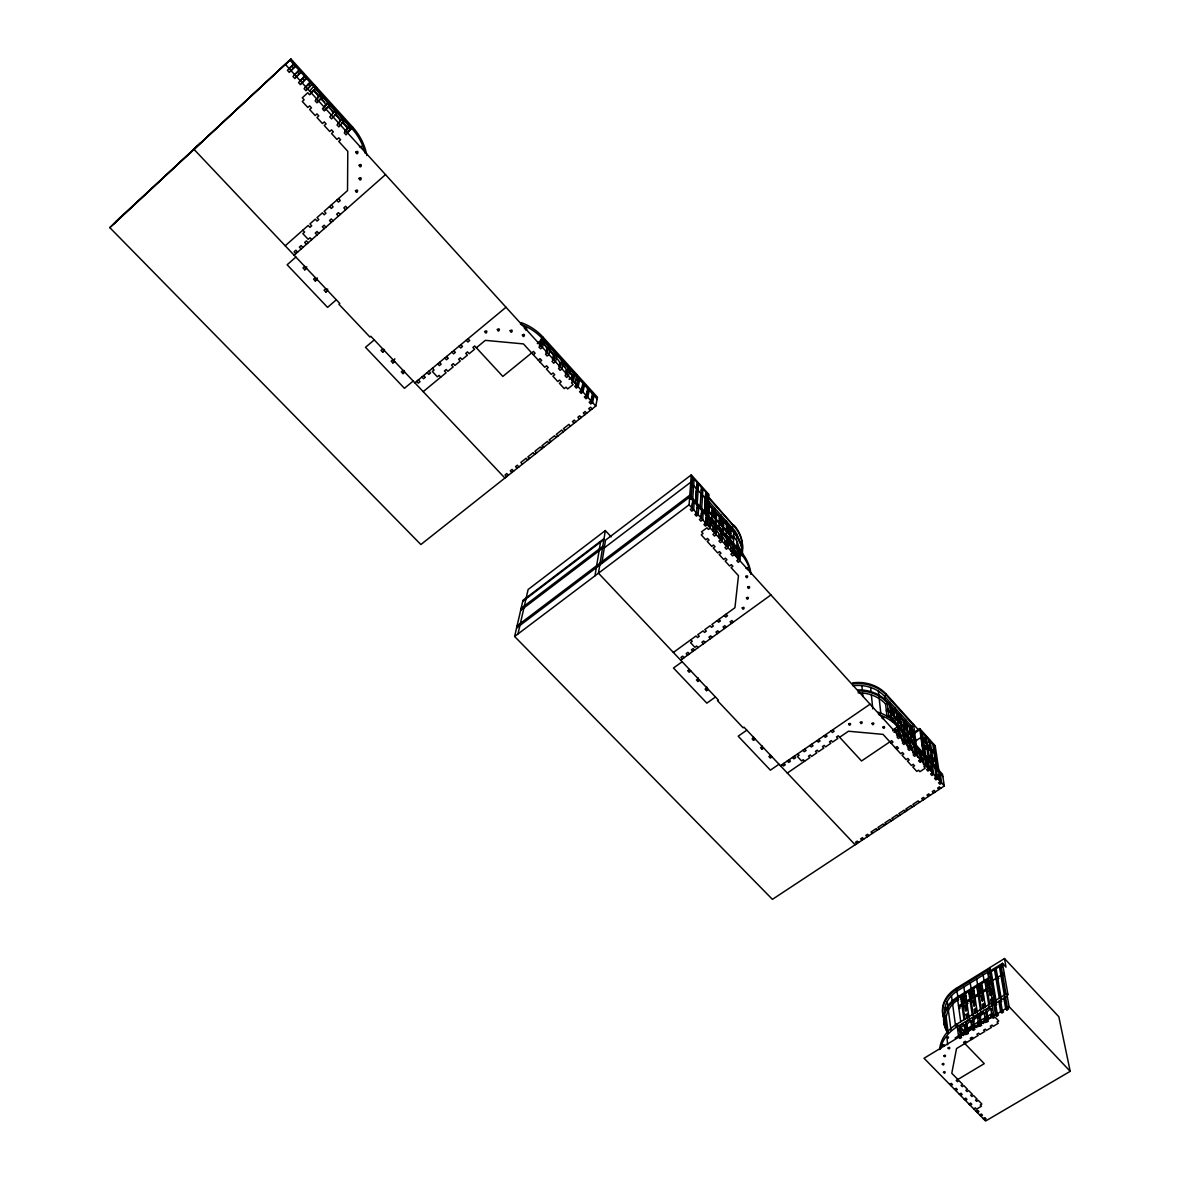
<?xml version="1.0" encoding="UTF-8"?>
<svg xmlns="http://www.w3.org/2000/svg" width="1180" height="1180" viewBox="0 0 1180 1180"><rect width="100%" height="100%" fill="white"/><g stroke="black" fill="none" stroke-linecap="round" stroke-linejoin="round"><path stroke-width="1.5" d="M755.274 739.123L753.533 740.317L753.548 737.072M517.061 625.902L689.813 495.158L740.288 550.913L740.096 560.972L738.297 562.3L736.807 560.677L738.621 559.35L738.739 553.287A3.481 0.974 53.6 0 0 736.571 549.349A3.481 0.974 53.6 0 0 734.329 548.405L732.839 546.783A3.496 0.974 53.6 0 0 730.671 542.844A3.496 0.974 53.6 0 0 728.414 541.885L726.924 540.248A3.496 0.988 53.5 0 0 724.756 536.31A3.496 0.988 53.5 0 0 722.485 535.337L720.995 533.699A3.496 0.988 53.4 0 0 718.827 529.761A3.496 0.988 53.4 0 0 716.525 528.773L715.036 527.135A3.51 0.988 53.3 0 0 712.868 523.197A3.51 0.988 53.3 0 0 710.567 522.194M740.008 552.211L739.727 548.435M947.629 1044.698L946.935 1037.043L948.558 1037.014L948.115 1038.253M736.822 548.523L736.999 541.266L732.942 535.189M737.043 538.876L737.146 534.599L734.933 530.852L707.041 499.494M736.88 557.639L736.954 554.615A3.481 0.974 53.6 0 0 735.612 551.724A3.481 0.974 53.6 0 0 733.208 549.393M733.459 544.467L733.798 531.782L707.174 502.297M708.738 497.178L733.945 526.103A37.79 34.146 3.1 0 1 741.542 555.677M734.329 548.405L734.167 554.438L732.367 555.78L730.877 554.143L732.677 552.8L732.839 546.783L731.054 548.11L730.966 551.119M730.553 541.266L730.7 536.266L728.96 537.564L725.7 533.98M730.73 535.307L730.907 529.569M732.131 530.233L732.22 527.386L733.945 526.103L707.484 496.765M729.299 533.714L729.476 527.976M727.854 532.121L728.031 526.383M728.414 541.885L728.222 547.889L726.408 549.231L724.918 547.594L726.733 546.251L726.924 540.248L725.139 541.591L725.022 544.585M726.202 536.457L726.379 531.472M726.408 530.513L726.526 521.088M722.485 535.337L722.249 541.31L720.449 542.653L718.945 541.015L720.759 539.673L720.995 533.699L719.195 535.042L719.077 538.021M723.281 533.803L723.488 528.271L721.732 529.584L718.473 525.985M723.517 527.327L723.724 521.619M722.072 525.72L722.293 520.026M720.641 518.979L720.818 514.76M720.626 524.112L720.847 518.433M718.974 527.135L719.136 523.463M719.166 522.519L719.417 516.84M716.525 528.773L716.26 534.717L714.461 536.059L712.956 534.422L714.77 533.065L715.036 527.135L713.251 528.478L713.104 531.442M715.98 525.749L716.231 520.262L714.475 521.575L711.201 517.946M716.275 519.303L716.525 513.639M708.28 689.4L706.554 690.639L706.731 686.967M714.888 512.607L715.095 508.418M714.815 517.696L715.08 512.046M713.369 516.088L713.635 510.439M710.758 518.286L710.257 528.109L708.457 529.451L706.953 527.799L701.525 531.841L703.029 533.493L701.23 534.85L705.743 539.791L707.543 538.449L709.047 540.101L707.233 541.443L711.732 546.37L713.531 545.027L715.036 546.679L713.222 548.007L717.706 552.933L719.505 551.591L720.995 553.228L719.195 554.571L723.665 559.468L725.464 558.14L726.954 559.763L725.154 561.09L729.594 565.972L731.408 564.659L732.883 566.282L731.084 567.61L738.474 575.707L734.933 607.73L711.879 624.471L713.34 626.049L711.584 627.332L710.109 625.754L704.829 629.589L706.289 631.167L704.534 632.436L703.074 630.872L697.793 634.693L699.268 636.271L697.513 637.539L696.038 635.976L673.367 652.437M711.584 520.896L711.865 515.424M711.909 514.48L712.189 508.846M708.752 526.442L709.269 516.648M707.587 516.191L708.782 494.332L691.274 474.906L605.517 540.16L601.874 562.978M708.649 517.651L708.944 512.209L707.189 513.521M708.988 511.265L709.357 502.046M705.537 524.569L705.891 518.286L707.676 516.943L707.248 524.79L705.448 526.133L703.929 524.481L705.743 523.124L706.186 515.291M706.097 514.539L707.277 493.638L705.522 494.966L704.519 512.282M699.607 680.226L697.882 681.465L698.088 677.822M704.608 512.902L705.817 492.031M701.112 518.035L701.392 513.344L703.192 511.987L702.734 519.805L700.92 521.162L699.401 519.495L701.215 518.138L701.702 510.335M701.628 509.613L702.911 488.8L701.156 490.113M700.065 507.371L701.451 487.178M696.48 514.613L697.188 505.365M697.144 504.671L698.531 483.933L696.775 485.26L695.61 502.444M695.654 503.019L697.07 482.31M692.055 508.064L692.395 503.403L694.194 502.046L693.648 509.79L691.834 511.161L690.315 509.495L692.129 508.123L692.69 500.394M692.66 499.715L694.135 479.065L692.395 480.393M691.008 499.273L692.675 477.443M604.042 538.596L522.961 600.34L514.627 636.492L772.413 899.352L944.295 785.969L689.091 504.775L691.274 474.906M944.59 1011.039C944.797 1002.587 950.416 995.197 957.423 990.905L989.622 971.052M611.166 536.826L605.325 530.572L598.466 573.185L718.355 700.05L717.484 700.669L743.12 727.78L743.99 727.175L855.131 844.792M594.986 575.825L600.517 542.107M524.392 328.748C525.085 325.842 528.611 329.81 525.543 330.017M366.862 155.509A55.357 50.283 44.1 0 0 352.54 126.953L290.973 59L109.799 227.622L420.876 544.541L595.782 406.082L597.508 397.276L543.11 337.244A51.065 47.318 22.8 0 0 520.941 322.538M592.419 393.796L590.988 400.802L589.174 402.247L590.767 404.002L592.596 402.572L594.012 395.536L592.198 396.967L591.136 402.247M587.655 388.545L586.18 395.521L584.365 396.967L585.973 398.737L587.788 397.291L589.248 390.285L587.448 391.731L586.342 396.981M581.534 391.701L582.684 386.465L584.484 385.034L582.979 391.981L581.165 393.442L579.557 391.672L581.371 390.226L582.891 383.279M578.097 377.998L576.548 384.901L574.719 386.362L576.341 388.132L578.156 386.671L579.705 379.753L577.89 381.199L576.725 386.391M574.925 383.131L576.887 374.532M517.99 633.955L525.985 598.865M526.206 597.862L528.124 589.499L605.325 530.572M539.422 345.342L540.366 342.008L542.181 340.533L543.818 342.333A3.702 1.077 51.2 0 1 546.591 343.778A3.702 1.077 51.2 0 1 548.685 347.717L550.308 349.501A3.688 1.062 51.3 0 1 553.081 350.932A3.688 1.062 51.3 0 1 555.175 354.87L556.798 356.655A3.688 1.062 51.4 0 1 559.541 358.056A3.688 1.062 51.4 0 1 561.65 361.995L563.258 363.779A3.673 1.062 51.5 0 1 565.987 365.166A3.673 1.062 51.5 0 1 568.082 369.104L569.689 370.874A3.673 1.062 51.6 0 1 572.403 372.246A3.673 1.062 51.6 0 1 574.513 376.184L573.318 381.361L571.504 382.807L573.111 384.592L567.669 388.943L566.046 387.173L564.232 388.633L559.394 383.308L561.208 381.848L559.586 380.078L557.771 381.538L552.904 376.199L554.718 374.739L553.096 372.954L551.281 374.414L546.399 369.06L548.213 367.6L546.576 365.815L544.762 367.275L523.448 343.911L485.334 340.356L476.351 347.776M571.902 381.081L572.698 377.63A3.673 1.062 51.6 0 0 571.504 374.812A3.673 1.062 51.6 0 0 568.804 372.202M569.689 370.874L568.465 376.022L566.651 377.482L565.028 375.697L566.857 374.237L568.082 369.104L566.282 370.55L565.441 373.986M542.564 445.996L541.885 448.754L540.278 447.028L534.968 451.247L536.561 452.958M563.258 363.779L561.99 368.883L560.161 370.343L558.538 368.558L560.367 367.098L561.65 361.995L559.836 363.455L558.981 366.862M556.798 356.655L555.485 361.729L553.656 363.189L552.034 361.405L553.848 359.93L555.175 354.87L553.376 356.331L552.476 359.708M550.308 349.501L548.951 354.546L547.137 356.021L545.499 354.221L547.314 352.731L548.685 347.717L546.886 349.192L545.957 352.54M543.818 342.333L542.402 347.333L540.587 348.808L538.95 347.009L540.764 345.519L543.11 337.244M542.004 343.808L542.476 342.156M540.838 340.371L541.31 338.719M359.472 146.895L361.346 146.291L361.582 148.311M403.088 370.387L401.333 371.848L403.014 373.632L404.283 370.8M392.955 359.679L391.2 361.154L392.896 362.939L394.858 358.735M382.777 348.911L381.022 350.401L382.718 352.186L384.06 349.428M348.572 131.128L350.696 129.446L348.911 127.47A4.012 1.151 48.8 0 0 346.92 123.561A4.012 1.151 48.8 0 0 343.513 121.525L341.699 123.163A4.012 1.151 48.7 0 1 345.091 125.198A4.012 1.151 48.7 0 1 347.082 129.107L345.062 130.611M745.863 568.2L747.619 567.727L747.412 569.527M325.842 288.731L324.087 290.251L325.842 292.094L327.716 288.997M315.326 277.61L313.57 279.144L315.326 281.002L317.258 277.934M304.75 266.429L302.995 267.963L304.764 269.837L306.741 266.813M881.844 718L883.555 717.573L883.304 719.225M316.137 99.636L318.172 97.247A4.071 1.165 48.4 0 0 316.196 93.353A4.071 1.165 48.4 0 0 312.7 91.229L310.738 92.837M352.54 126.953L346.079 134.874L344.265 132.883L348.911 127.47L347.082 129.107M345.209 131.629L348.026 127.853L343.115 122.454M337.981 123.679L341.713 119.534A4.027 1.151 48.7 0 0 339.722 115.64A4.027 1.151 48.7 0 0 336.3 113.575L334.501 111.584A4.042 1.151 48.6 0 0 332.509 107.69A4.042 1.151 48.6 0 0 329.072 105.595L327.258 103.604A4.056 1.151 48.5 0 0 325.267 99.71A4.056 1.151 48.5 0 0 321.801 97.601L319.987 95.595A4.071 1.151 48.4 0 0 318.01 91.686A4.071 1.151 48.4 0 0 314.514 89.562L312.7 91.229M325.267 109.681L329.072 105.595L324.279 110.905L322.45 108.899L327.258 103.604L323.453 107.675M317.966 101.657L321.801 97.601L316.963 102.852L315.134 100.846L319.987 95.595L318.172 97.247M958.514 1005.935L989.474 986.952L988.235 979.444L957.467 998.383L958.647 999.622C947.024 1005.862 943.204 1020.125 947.112 1032.22M310.65 93.589L313.718 90.049L318.615 95.447M316.55 87.232L309.617 94.784L307.774 92.763L302.301 97.778L304.13 99.799L302.316 101.465L307.818 107.513L309.647 105.846L311.476 107.852L309.647 109.519L315.149 115.537L316.963 113.885L318.792 115.891L316.978 117.543L322.45 123.546L324.264 121.894L326.093 123.885L324.264 125.537L329.721 131.511L331.536 129.874L333.35 131.865L331.536 133.502L336.964 139.461L338.793 137.824L340.592 139.8L338.763 141.438L347.79 151.32L347.525 190.6L324.175 211.279L325.96 213.197L324.175 214.775L322.391 212.857L317.036 217.592L318.821 219.51L317.036 221.088L315.267 219.17L309.927 223.89L311.712 225.808L309.942 227.371L308.157 225.469L285.221 245.779M309.603 91.081L314.736 85.226M306.977 89.562L311.889 84.37L305.945 90.727L304.101 88.707L310.06 82.364L305.133 87.541M301.446 83.485L304.602 80.004L302.773 77.983L304.588 76.317L298.555 82.615L300.399 84.65L306.417 78.323L303.82 80.52M300.664 80.299L302.773 77.983M295.915 77.393L300.915 72.275L294.853 78.544L292.994 76.508L299.086 70.254L297.272 71.921L299.101 73.942M294.071 75.358L296.209 73.072M290.369 71.287L295.413 66.198L289.292 72.422L287.433 70.372L293.569 64.163L288.51 69.251M109.799 227.622L290.973 59M190.585 152.692L196.957 146.232M200.423 143.016L194.081 149.432L339.796 303.481L338.911 304.233L369.945 337.038L370.83 336.285L504.893 478.033M113.177 224.495L120.286 217.371M115.522 221.899L289.897 60.106L351.625 128.192A55.475 50.386 44 0 1 365.225 153.356M311.004 92.542L313.718 90.049M345.298 130.302L348.026 127.853M347.097 132.278L351.625 128.192M294.115 255.19L385.506 174.611M295.9 257.063L287.138 264.777L327.568 307.361L336.315 299.794M304.764 269.837L306.52 268.303M315.326 281.002L317.081 279.468M325.842 292.094L327.598 290.575M537.298 343.601L540.366 342.008M374.252 339.899L365.505 347.304L404.43 388.309L413.162 381.051M382.718 352.186L384.474 350.711M392.896 362.939L394.651 361.478M403.014 373.632L404.77 372.172M414.844 382.822L505.999 307.257M423.192 391.657L446.084 372.762L444.418 370.992L446.188 369.532L447.854 371.302L453.164 366.921L451.498 365.136L453.268 363.661L454.934 365.446L460.274 361.05L458.607 359.251L460.392 357.791L462.059 359.576L467.413 355.165L465.746 353.366L467.531 351.891L469.198 353.69L474.567 349.251L472.9 347.451L474.685 345.976L502.827 376.42L533.493 351.448L535.13 353.248L533.316 354.723M538.139 342.569L542.653 338.896L597.169 399.032M538.227 360.121L540.042 358.646L541.679 360.431L539.865 361.906M569.055 379.163L573.097 375.919L569.483 371.921M574.513 376.184L572.698 377.63A3.629 0.782 -42.6 0 0 569.586 379.119M522.725 601.343L603.895 539.555M521.103 608.379L602.803 546.281M520.631 610.414L602.493 548.228M604.293 547.874L690.728 482.222L692.203 483.859M691.923 486.824L693.678 485.496L696.628 488.756M696.333 491.721L698.103 490.393L701.038 493.653M516.575 627.996L689.666 497.06L740.258 552.904A48.247 43.232 3.1 0 1 750.569 573.524M514.627 636.492L689.091 504.775M700.743 496.603L702.513 495.275L705.448 498.521M705.153 501.471L706.909 500.158L708.369 501.78M696.908 508.374L698.693 507.031L698.191 514.804L696.377 516.162L694.873 514.495L696.672 513.138M710.64 519.967L711.511 519.303L712.971 520.911M732.972 555.574L736.999 552.609L734.55 549.909M734.299 555.087A3.481 1.151 -42.3 0 1 736.954 554.615L738.739 553.287L740.214 554.91M680.683 660.195L770.923 594.941M682.158 661.744L673.485 668.013L706.835 703.147L715.478 697.011M689.445 669.458L687.719 670.712L689.164 672.246L690.905 671.007M698.162 678.692L696.436 679.931L697.882 681.465M706.85 687.866L705.109 689.105L706.554 690.639M746.807 730.169L738.178 736.202L770.392 770.157L779.007 764.242M753.858 737.633L752.132 738.827L753.533 740.317M762.28 746.542L760.554 747.737L761.956 749.212L763.681 748.017M770.673 755.407L768.947 756.601L770.334 758.076L772.059 756.882M780.408 765.717L870.058 704.18M887.036 716.717L885.605 703.988L887.331 702.808L914.721 733.149L919.884 729.668L935.342 746.822M787.326 773.033L809.849 757.634L808.477 756.159L810.217 754.964L811.589 756.439L816.826 752.855L815.454 751.38L817.194 750.185L818.581 751.66L823.817 748.076L822.445 746.586L824.201 745.391L825.572 746.881L830.838 743.282L829.466 741.792L831.221 740.583L832.593 742.073L837.874 738.474L836.502 736.969L838.257 735.774L861.533 760.982L891.638 740.642L892.995 742.132L891.21 743.326M839.644 737.264L848.464 731.231L883.053 734.373L900.679 753.725L902.464 752.516L903.806 754.005L902.036 755.2L906.063 759.625L907.848 758.445L909.19 759.92L907.42 761.1L911.447 765.525L913.217 764.33L914.559 765.805L912.789 767L916.801 771.396L918.571 770.216L919.913 771.69L925.253 768.136L923.911 766.661L925.695 765.466L924.722 758.504A3.333 0.87 55.8 0 0 922.48 754.581A3.333 0.87 55.8 0 0 920.725 754.109L919.397 752.634A3.333 0.885 55.7 0 0 917.17 748.71A3.333 0.885 55.7 0 0 915.4 748.223L914.058 746.748A3.333 0.885 55.7 0 0 911.83 742.825A3.333 0.885 55.7 0 0 910.046 742.323L908.703 740.834A3.348 0.885 55.6 0 0 906.476 736.91A3.348 0.885 55.6 0 0 904.677 736.394L903.334 734.919A3.348 0.885 55.5 0 0 901.107 730.981A3.348 0.885 55.5 0 0 899.293 730.464L897.951 728.975L896.181 730.169A3.333 1.46 -41.9 0 0 892.64 730.803M886.327 710.478L888.068 709.298L915.606 739.757M886.46 711.57L888.186 710.389L915.754 740.878L920.961 737.382L922.259 738.827M893.467 722.322L893.054 718.871L894.794 717.691L895.62 724.579M893.245 729.712L897.67 726.703L942.864 776.588M912.642 731.571L911.978 726.674L913.689 725.508L886.475 695.315A36.373 31.314 -4.1 0 0 852.624 683.928M904.16 733.621L905.031 733.046L903.718 731.6M902.198 741.261L901.564 736.114L903.334 734.919L904.19 741.778L902.405 742.987L903.762 744.477L905.547 743.267L904.677 736.394M939.162 772.236L935.165 745.716L919.721 728.576L914.574 732.043L887.198 701.731A36.58 31.432 -4 0 0 857.963 689.902M895.281 747.781L897.065 746.586L898.408 748.076L896.638 749.271M907.582 747.206L906.933 742.028L908.703 740.834L909.588 747.737L907.804 748.931L909.161 750.406L910.945 749.212L910.046 742.323M920.739 733.695L922.465 732.529L926.035 757.722M912.966 753.12L912.288 747.943L914.058 746.748L914.972 753.666L913.187 754.861L914.544 756.336L916.314 755.141L915.4 748.223M921.831 741.424L923.557 740.258L926.153 743.149M928.483 742.279L930.194 741.114L933.66 764.684M918.099 757.294L917.627 753.828L919.397 752.634L920.341 759.581L918.556 760.761L919.899 762.236L921.683 761.056L920.725 754.109M920.754 759.33A3.304 1.519 -41.8 0 1 922.952 759.699L924.722 758.504M926.61 761.779L928.365 760.598L929.692 769.876L927.923 771.071L926.58 769.596L928.365 768.416L927.052 759.138M938.469 774.862L940.239 773.697L941.655 783.048L939.87 784.228L938.557 782.768L940.327 781.602L938.926 772.236M944.811 1019.918A33.645 26.506 -5 0 1 956.08 988.442L1004.49 958.544L1058.829 1016.747L1070.201 1071.322L985.625 1121L924.029 1058.268L1009.077 1006.629L1006.806 993.604L956.906 1024.063A42.76 33.276 -4.8 0 0 939.663 1049.477M990.064 968.795L956.242 989.666A33.674 26.521 -5 0 0 943.631 1017.912M1004.49 958.544L1006.009 967.143L1002.469 963.352L987.749 972.423L992.941 1004.092L991.731 1002.808M987.955 973.662L1002.69 964.591M1005.227 994.622L1000.581 967.865L1002.233 966.863L1001.038 965.594L1006.009 994.121M947.82 1031.792A33.851 26.609 -5 0 1 957.29 997.13L989.755 977.158M961.051 998.914L965.889 995.935M969.134 993.944L974.002 990.949M977.246 988.958L982.129 985.949M985.389 983.943L988.648 981.937M992.675 980.388L995.964 978.367L997.159 979.621M1004.21 973.294L1002.558 974.311L1003.752 975.58M961.405 1001.422L966.258 998.442M969.503 996.451L974.385 993.457M977.63 991.466L982.527 988.457M985.787 986.451L990.698 983.442M990.079 987.955L958.691 1007.204L959.886 1008.458L959.709 1007.189M964.96 1019.225L963.131 1006.466L967.998 1003.487L966.818 1002.233L969.208 1018.62M973.426 1016.054L971.258 1001.481L974.931 999.239M981.391 1009.21L979.415 996.495L983.088 994.238M989.637 1004.165L987.586 991.48L991.274 989.224M966.567 1005.744L967.113 1009.564L965.491 1010.552L964.945 1006.746L967.158 1006.363L965.535 1007.366L966.096 1011.186M973.072 1001.761L975.3 1001.378L973.677 1002.381L974.252 1006.186L973.072 1001.761L973.677 1002.381M981.244 996.746L983.471 996.377L981.834 997.38L982.438 1001.186L981.244 996.746L981.834 997.38M991.067 990.728L991.702 994.519L990.05 995.537L989.43 991.731L991.672 991.362L990.02 992.365L990.433 994.902M973.648 1005.567L975.285 1004.563L974.71 1000.758M981.834 1000.552L983.471 999.548L982.881 995.743M966.037 1014.402L968.279 1014.018L966.641 1015.021L967.202 1018.886L966.037 1014.402L966.641 1015.021M974.798 1013.251L974.223 1009.402L975.86 1008.399L976.465 1009.018L974.827 1010.021L975.211 1012.602M983.043 1008.221L982.438 1004.387L984.076 1003.384L984.681 1004.003L983.029 1005.006L983.633 1008.856M991.893 1003.826L990.669 999.357L992.321 998.339L992.926 998.973L991.274 999.976L993.855 1015.877M1007.248 996.2L957.26 1026.674A42.834 33.32 -4.8 0 0 940.371 1049.212M974.533 1018.148L982.335 1013.399M995.035 1005.655L996.702 1004.637L995.492 1003.354L997.233 1013.827L998.457 1015.11L996.761 1016.128L995.537 1014.844L993.826 1004.387L995.035 1005.655L996.761 1016.128M958.838 1030.553L957.614 1029.299L959.266 1028.282A3.068 1.726 -44.6 0 1 961.479 1024.801A3.068 1.726 -44.6 0 1 964.237 1025.258L965.889 1024.255A3.068 1.74 -44.5 0 1 968.102 1020.774A3.068 1.74 -44.5 0 1 970.875 1021.216L972.099 1022.485M974.695 1027.795L973.751 1021.482L972.541 1020.213L973.707 1028.105L974.931 1029.388L973.264 1030.391L972.04 1029.122L970.875 1021.216L972.541 1020.213A3.083 1.74 -44.3 0 1 974.739 1016.732A3.083 1.74 -44.3 0 1 977.527 1017.16L979.194 1016.157A3.083 1.74 -44.1 0 1 981.391 1012.661A3.083 1.74 -44.1 0 1 984.209 1013.104L985.875 1012.086A3.083 1.755 -44 0 1 988.073 1008.605A3.083 1.755 -44 0 1 990.89 1009.018L992.115 1010.301M992.203 1013.428L963.765 1030.715L965.358 1034.594M955.107 1037.972L963.337 1032.972M959.93 1030.052A3.157 0.974 58.5 0 1 962.482 1034.344L964.134 1033.341A3.068 1.74 -44.7 0 1 965.712 1030.317M974.238 1025.346A3.068 1.74 -44.5 0 1 975.742 1026.29L977.409 1025.287A3.068 1.74 -44.3 0 1 978.958 1022.264M980.256 1021.482A3.068 1.74 -44.3 0 1 982.394 1022.249L984.061 1021.231A3.083 1.755 -44.2 0 1 985.61 1018.222M971.612 1021.703A3.068 1.74 -44.5 0 0 968.677 1022.5A3.068 1.74 -44.5 0 0 967.113 1025.523L968.249 1033.429L966.582 1034.447L965.358 1033.179L964.237 1025.258M1006.909 1009.977L1005.095 999.534L1003.885 998.25L1005.685 1008.694L1006.909 1009.977L1008.605 1008.944L1007.381 1007.661L1005.567 997.218M949.664 1084.376L951.301 1083.388L952.511 1084.627L950.874 1085.6M954.502 1089.302L956.139 1088.314L957.334 1089.553L955.697 1090.527M959.325 1094.214L960.963 1093.24L962.157 1094.465L960.52 1095.438M964.134 1099.111L965.771 1098.138L966.966 1099.362L965.329 1100.335M968.928 1103.993L970.565 1103.035L971.76 1104.259L970.137 1105.217M973.721 1108.876L975.359 1107.902L976.538 1109.126L981.45 1106.221L980.256 1105.011L981.893 1104.038L978.309 1100.38L976.671 1101.338L975.477 1100.129L977.114 1099.155L973.515 1095.483L971.878 1096.456L970.683 1095.217L972.32 1094.244L968.706 1090.571L967.069 1091.544L965.874 1090.305L967.512 1089.332L963.898 1085.644L962.246 1086.618L961.051 1085.379L962.688 1084.405L959.06 1080.703L957.423 1081.677L956.213 1080.452L984.253 1063.652L963.603 1042.279L965.255 1041.276L966.479 1042.545M976.111 1111.309L977.733 1110.336L978.928 1111.56L977.306 1112.519M979.68 1114.953L981.317 1113.979L982.498 1115.203L980.875 1116.162M983.25 1118.581L984.887 1117.622L986.067 1118.832L984.444 1119.791M943.617 1046.07C946.699 1044.285 940.342 1044.33 943.351 1046.085M852.919 685.787C864.409 684.223 876.814 687.822 884.764 696.495L911.978 726.674M858.067 692.852C868.244 692.66 878.658 696.407 885.605 703.988M957.85 1079.464L951.788 1073.269L956.523 1048.563L978.146 1035.48L976.922 1034.211L978.604 1033.193L979.813 1034.477L984.843 1031.438L983.619 1030.155L985.285 1029.137L986.51 1030.42L991.539 1027.367L990.33 1026.099L992.011 1025.081L993.221 1026.349L998.265 1023.296L997.056 1022.028L998.737 1020.995L995.079 1017.16L993.398 1018.178L992.173 1016.894L990.89 1009.018M958.116 1025.317L956.906 1024.063L958.706 1037.22L959.93 1038.488L961.582 1037.486L960.358 1036.217L959.266 1028.282L960.49 1029.55A3.157 0.974 58.5 0 1 962.039 1029.476A3.157 0.974 58.5 0 1 964.134 1033.341M971.479 1039.521L970.255 1038.253L971.922 1037.25L973.146 1038.518M962.482 1034.344L963.706 1035.598M967.113 1025.523L965.889 1024.255L967.025 1032.161L968.249 1033.429M968.721 1027.692L969.945 1028.96M964.989 1031.969L960.122 1026.925L961.375 1035.892M963.131 1006.466L961.936 1005.213L964.016 1019.8M977.409 1025.287L978.618 1026.556M975.742 1026.29L976.952 1027.559M981.391 1023.738L980.418 1017.426L979.194 1016.157L980.403 1024.034L981.627 1025.317L979.946 1026.335L978.736 1025.051L977.527 1017.16L978.751 1018.443A3.068 1.74 -44.3 0 0 978.264 1017.662M984.061 1021.231L985.271 1022.514A3.068 1.755 -44.2 0 1 985.787 1020.671M982.394 1022.249L983.604 1023.517A3.068 1.755 -44.3 0 0 981.465 1022.75M988.088 1019.668L987.1 1013.355L985.875 1012.086L987.129 1019.963L988.338 1021.246L986.657 1022.264L985.448 1020.98L984.209 1013.104M971.258 1001.481L970.063 1000.242L972.231 1014.785M979.415 996.495L978.22 995.242L980.742 1011.585M1009.077 1006.629L1070.201 1071.322M295.87 253.641L294.1 251.768L295.856 250.219L297.626 252.092M416.599 381.376L418.266 383.146L420.021 381.686L418.34 379.916M506.648 476.646L505.04 474.95L506.795 473.564L508.388 475.26M1001.746 1001.569L1000.522 1000.301L1002.307 1010.744L1003.516 1012.027L1001.835 1013.06L1000.611 1011.776L998.855 1001.319L1000.065 1002.602L1001.54 1011.319M987.586 991.48L986.392 990.227L989.017 1006.525M1006.806 993.604L1008.015 994.902L1002.469 963.352M687.645 655.166L686.185 653.617L687.925 652.348L689.385 653.912M787.311 760.967L788.697 762.442L790.438 761.248L789.051 759.773M862.005 840.249L860.677 838.847L862.403 837.697L863.731 839.113M302.906 247.446L301.136 245.558L299.366 247.107L301.151 248.995M423.62 375.55L425.287 377.32L423.531 378.78L421.865 377.01M513.639 471.1L512.046 469.404L510.291 470.791L511.899 472.487M992.218 982.66L991.023 981.391L989.386 982.409L990.581 983.663M684.164 657.688L682.704 656.139L680.963 657.393L682.424 658.942M783.859 763.342L785.246 764.817L783.52 765.997L782.134 764.522M858.568 842.52L857.226 841.119L855.515 842.24L856.842 843.656M302.832 230.174L304.617 232.077L302.847 233.64L308.187 239.319L309.957 237.77L311.741 239.658M432.426 368.249L434.093 370.033L432.337 371.494L437.338 376.818L439.108 375.373L440.774 377.143M522.43 464.153L520.837 462.442L526.118 458.253L527.726 459.964M1002.1 976.583L1000.906 975.314L997.616 977.35L998.796 978.618M694.622 650.121L693.162 648.572L691.406 649.826L692.867 651.389M794.243 756.203L795.63 757.678L793.904 758.873L792.517 757.398M868.908 835.706L867.565 834.29L865.84 835.425L867.182 836.841M308.201 242.77L306.431 240.882L304.661 242.446L306.431 244.334M428.9 371.169L430.567 372.954L428.812 374.414L427.13 372.629M518.92 466.926L517.312 465.23L515.557 466.616L517.15 468.327M703.369 643.793L701.908 642.23L703.663 640.961L705.124 642.525M802.946 750.244L804.332 751.719L806.073 750.524L804.686 749.049M877.551 829.997L876.224 828.581L871.032 832.003L872.359 833.419M318.821 233.404L317.051 231.501L315.281 233.08L317.051 234.968M439.491 362.378L441.173 364.178L439.402 365.638L437.721 363.853M529.481 458.563L527.888 456.852L533.183 452.648L534.791 454.359M1000.581 967.865L999.401 966.612L1004.652 996.938M690.787 639.781L692.262 641.345L690.507 642.613L694.902 647.304L696.657 646.035L698.118 647.599M797.724 753.828L799.111 755.303L797.37 756.498L801.515 760.908L803.256 759.728L804.642 761.203M710.389 638.719L708.929 637.156L710.685 635.873L712.145 637.451M809.923 745.45L811.309 746.94L813.05 745.731L811.663 744.255M884.499 825.425L883.171 823.994L877.95 827.431L879.292 828.862M325.931 227.135L324.161 225.232L322.376 226.796L324.161 228.699M446.586 356.507L448.267 358.292L446.483 359.767L444.816 357.968M719.195 632.347L717.735 630.769L715.965 632.052L717.425 633.63M818.669 739.447L820.056 740.937L818.301 742.132L816.914 740.642M893.201 819.672L891.874 818.242L897.11 814.79L898.437 816.221M891.461 820.823L890.133 819.392L884.897 822.844L886.239 824.274M333.07 220.852L331.3 218.934L329.515 220.513L331.285 222.415M453.71 350.593L455.377 352.392L453.607 353.867L451.925 352.082M543.655 447.338L542.062 445.627L547.402 441.394L548.995 443.12M718.945 619.338L720.42 620.916L718.65 622.199L717.175 620.621M726.261 627.229L724.8 625.666L723.03 626.934L724.49 628.512M825.69 734.624L827.077 736.114L825.322 737.323L823.935 735.833M900.178 815.07L898.85 813.64L904.116 810.173L905.444 811.604M331.329 204.936L333.114 206.854L331.329 208.447L329.545 206.53M340.224 214.539L338.454 212.621L336.654 214.2L338.439 216.117M460.849 344.678L462.516 346.478L460.731 347.967L459.064 346.168M550.78 441.704L549.172 439.978L554.526 435.745L556.134 437.47M726.039 614.19L727.5 615.783L725.73 617.066L724.269 615.473M733.355 622.111L731.895 620.533L730.11 621.816L731.571 623.394M832.741 729.786L834.127 731.29L832.357 732.5L830.986 730.995M907.184 810.454L905.871 809.008L911.137 805.527L912.465 806.973M338.513 198.579L340.297 200.512L338.498 202.09L336.713 200.172M347.407 208.196L345.637 206.279L343.837 207.872L345.607 209.789M468.018 338.749L469.684 340.548L467.885 342.038L466.218 340.224M557.919 436.054L556.326 434.329L561.695 430.066L563.288 431.806M914.22 805.807L912.892 804.377L918.173 800.881L919.5 802.326M565.087 430.39L563.48 428.65L568.878 424.387L570.471 426.113M575.87 421.85L574.276 420.095L572.477 421.525L574.07 423.266M930.091 795.335L928.778 793.889L927.008 795.055L928.321 796.5M581.283 417.558L579.69 415.817L577.875 417.248L579.483 418.989M924.796 798.845L923.468 797.385L921.698 798.55L923.025 799.996M590.339 410.389L588.746 408.649L590.561 407.203L592.154 408.959M935.415 791.839L934.088 790.379L932.318 791.544L933.646 793.004M586.711 413.266L585.118 411.51L583.303 412.956L584.897 414.696M291.755 65.844L293.599 67.88M308.245 84.031L310.075 86.037M321.063 98.161L324.751 102.203M328.423 106.259L333.32 111.658M336.993 115.699L340.666 119.755M543.685 343.498L547.343 347.525M550.16 350.637L553.789 354.634M563.45 365.269L565.854 367.939M576.297 379.444L577.89 381.199M285.545 64.59L595.782 406.082M940.74 788.314L939.413 786.868L937.643 788.034L938.97 789.494M708.944 512.209L733.591 539.452M890.089 715.596L893.054 718.871M897.67 723.96L899.647 726.143L901.373 724.963L902.021 730.154M903.246 730.125L906.196 733.385L907.922 732.22L908.6 737.426M910.768 738.429L912.73 740.598L914.456 739.432L915.385 746.409M878.259 712.219A46.285 39.486 -3.8 0 1 897.405 724.461L942.51 774.272L944.295 785.969M718.782 527.342L720.243 528.935M726.039 535.337L727.485 536.944M890.546 717.057L891.874 718.517M897.139 724.328L898.467 725.788M910.267 738.827L911.565 740.273M710.095 522.932L713.767 526.973M728.429 543.169L730.877 545.853M906.152 739.211L908.512 741.807M915.562 749.595L919.102 753.489M736.954 554.615L738.415 556.237M897.523 731.659L896.181 730.169L896.785 735.302M930.047 747.456L927.451 744.58L925.725 745.745L926.226 749.241M933.926 751.763L931.345 748.887L929.604 750.052L929.162 746.94M935.224 753.194L936.507 754.625M707.749 505.896L709.195 507.503M712.101 510.719L716.437 515.527M719.328 518.728L723.665 523.507M726.541 526.693L730.848 531.472M890.207 707.882L894.145 712.233M896.771 715.139L900.694 719.49M903.305 722.381L907.213 726.703M909.824 729.594L913.718 733.901M707.646 507.769L709.092 509.377M711.997 512.592L716.349 517.415M719.254 520.616L723.591 525.41M726.467 528.611L730.789 533.389M890.458 710.05L894.396 714.416M897.036 717.322L900.96 721.673M903.585 724.564L907.494 728.901M910.105 731.792L914.013 736.114M733.621 538.493L707.543 509.642L707.852 504.022L733.768 532.74A38.055 34.323 3.1 0 1 742.412 553.553M691.215 475.805L708.723 495.261M852.535 682.881A36.344 31.3 -4.1 0 1 886.357 694.253L918.158 729.55M737.146 534.599L739.845 542.682M736.999 541.266L739.713 549.393M945.932 1023.09L946.67 1026.29M996.127 968.633L1001.304 998.988M1000.522 999.475L995.669 970.904L994.489 969.636L999.313 998.206M991.215 971.656L996.274 1002.041M989.873 967.571L990.566 971.76M995.212 1000.729L990.772 973.928L989.577 972.659L994.607 1003.074M992.321 998.339L992.955 1002.174M986.613 980.447L987.837 987.955M984.99 981.45L986.2 988.958M983.147 975.049L984.105 980.978M981.731 983.456L982.925 990.964M983.117 992.233L985.418 1006.732M984.076 1003.384L984.681 1007.219M980.108 984.459L981.288 991.967M978.486 985.448L979.651 992.97M976.701 979.031L977.615 984.976M976.863 986.451L978.028 993.973M973.618 988.442L974.769 995.979M974.96 997.233L977.438 1013.591M975.86 1008.399L976.45 1012.248M971.996 989.445L973.131 996.967M970.255 982.999L971.155 988.958M934.059 745.406L937.864 770.791M938.705 776.425L939.177 779.552M970.373 990.448L971.509 997.97M932.775 743.975L936.551 769.345M936.286 769.331L937.672 778.667L935.902 779.847L934.575 778.387L936.345 777.207L934.973 767.885M932.805 749.669L933.262 752.781M934.014 757.87L934.531 761.395M935.062 764.906L935.578 768.431M968.765 991.436L969.871 998.973M972.556 1025.656L973.028 1028.812M935.209 775.186L935.666 778.298M928.911 739.698L932.362 763.239M965.535 993.427L966.627 1000.965M930.371 755.318L930.887 758.829M963.839 986.952L964.709 992.926M967.674 1013.399L968.234 1017.263M931.02 763.519L932.362 772.812L930.577 774.006L931.92 775.467L933.69 774.287L932.333 764.965L930.563 766.144L931.02 769.257M963.913 994.415L965.004 1001.967M929.988 762.088L926.344 736.836L924.619 737.987L925.061 741.084M925.046 735.406L928.66 760.628M962.305 995.404L963.382 1002.956M965.461 1026.526L965.904 1029.697M960.682 996.407L961.759 1003.959M926.816 763.327L927.259 766.425M925.4 755.377L927.038 766.941M921.167 731.099L924.707 756.262M958.47 998.369L956.08 988.442M920.961 735.243L921.61 739.875M922.067 743.179L922.554 746.675M923.291 751.911L923.778 755.407M919.721 728.576L923.144 753.061M957.29 997.13L960.741 1021.792M922.627 757.383L923.675 764.92M951.463 995.654L952.467 1003.133M952.644 1004.401L955.594 1026.128M913.541 724.432L916.698 747.855M913.423 731.703L914.308 738.326M912.125 730.273L913.01 736.88M910.694 725.243L911.344 730.14M947.201 1001.422L950.992 1030.125M910.827 728.842L911.698 735.435M909.529 727.396L910.4 734.004M910.547 735.111L911.226 740.332M944.929 1007.779L945.519 1012.278M945.903 1015.287L948.189 1032.928M906.933 724.52L907.789 731.113M905.547 719.52L906.166 724.402M905.635 723.089L906.476 729.668M904.337 721.644L905.163 728.207M903.025 720.198L903.851 726.762M903.998 727.868L904.868 734.801M900.37 713.797L900.974 718.65M900.429 717.307L901.24 723.871M899.116 715.862L899.927 722.411M897.803 714.416L898.614 720.965M899.293 730.464L900.134 737.308L898.349 738.518L896.992 737.013L898.777 735.804L897.405 724.461M896.505 712.971L897.302 719.505M897.434 720.611L898.054 725.774M895.178 708.044L895.768 712.882M893.88 710.065L894.661 716.599M892.582 708.62L893.349 715.139M891.269 707.174L892.021 713.679M889.986 702.277L890.546 707.1M889.956 705.714L890.708 712.219M890.841 713.31L891.638 720.183M886.357 694.253L884.764 696.495L885.118 699.696M887.198 701.731L888.968 717.248M878.407 691.126L878.923 695.92M879.1 697.513L880.723 712.661M870.619 687.394L871.091 692.188M871.371 694.843L872.772 708.87M861.916 685.58L862.359 690.359M862.61 693.014L862.934 696.51M761.941 745.952L761.956 749.212M733.798 531.782A38.011 34.294 3.1 0 1 742.382 555.574M733.96 525.174A37.745 34.117 3.1 0 1 741.556 554.718M740.288 550.913A48.144 43.159 3.1 0 1 750.981 574.306M709.947 523.507A3.51 0.988 53.3 0 1 713.251 528.478M715.434 529.791A3.496 0.988 53.4 0 1 717.883 532.15A3.496 0.988 53.4 0 1 719.195 535.042M721.378 536.34A3.496 0.988 53.5 0 1 723.812 538.7A3.496 0.988 53.5 0 1 725.139 541.591M727.293 542.874A3.496 0.988 53.6 0 1 729.727 545.219A3.496 0.988 53.6 0 1 731.054 548.11M736.453 556.237A3.481 1.151 -42.3 0 1 738.075 555.75M947.983 1033.061A33.881 26.624 -5 0 1 957.467 998.383M960.49 1029.55A3.068 1.726 -44.7 0 1 961.759 1026.807A3.068 1.726 -44.7 0 1 964.532 1025.582M965.373 1034.034A3.068 1.74 -44.7 0 1 965.889 1032.765M966.922 1031.571A3.068 1.74 -44.7 0 1 969.385 1030.627M966.995 1029.535A3.068 1.74 -44.7 0 1 969.105 1030.317L970.757 1029.314A3.068 1.74 -44.5 0 1 972.954 1025.833M973.751 1021.482A3.068 1.74 -44.3 0 1 975.019 1018.724A3.068 1.74 -44.3 0 1 977.807 1017.499M980.418 1017.426A3.083 1.74 -44.1 0 1 981.981 1014.402A3.083 1.74 -44.1 0 1 984.931 1013.605M987.1 1013.355A3.083 1.755 -44 0 1 988.958 1010.095A3.083 1.755 -44 0 1 991.938 1009.844M972.173 1029.388A3.068 1.74 -44.5 0 1 972.969 1028.119M974.179 1027.102A3.068 1.74 -44.5 0 1 976.48 1026.777M986.908 1017.426A3.083 1.755 -44.2 0 1 989.061 1018.192L990.728 1017.19A3.083 1.755 -44 0 1 992.292 1014.166M991.952 1017.898A3.083 1.755 -44 0 1 992.926 1015.995M978.618 1025.981A3.068 1.755 -44.3 0 1 978.795 1025.361M986.834 1019.49A3.068 1.755 -44.2 0 1 989.327 1018.532M898.349 731.305A3.348 0.885 55.6 0 1 901.564 736.114M878.495 714.446A46.374 39.53 -3.8 0 1 897.67 726.703M904.706 738.105A3.348 0.885 55.6 0 1 906.933 742.028M909.087 743.135A3.333 0.885 55.7 0 1 912.288 747.943M914.884 749.389A3.333 0.885 55.7 0 1 917.627 753.828M919.751 754.905A3.333 0.885 55.8 0 1 922.952 759.699M858.067 690.979A36.61 31.462 -4 0 1 887.331 702.808M893.983 732.279A3.333 1.475 -41.9 0 1 897.375 731.275M920.71 761.72A3.304 1.519 -41.8 0 1 923.335 760.451M555.928 358.012A3.688 1.062 51.4 0 1 558.642 360.638A3.688 1.062 51.4 0 1 559.836 363.455M549.452 350.873A3.688 1.077 51.3 0 1 552.181 353.513A3.688 1.077 51.3 0 1 553.376 356.331M562.388 365.107A3.673 1.062 51.5 0 1 565.073 367.732A3.673 1.062 51.5 0 1 566.282 370.55M571.902 380.27A3.629 0.782 -42.6 0 1 572.595 379.753M520.424 324.161A51.168 47.407 22.8 0 1 542.653 338.896M327.244 107.247A4.042 1.151 48.6 0 1 330.695 109.327A4.042 1.151 48.6 0 1 332.686 113.236L334.501 111.584L329.751 116.923L331.565 118.929L336.3 113.575L334.486 115.227A4.027 1.151 48.7 0 1 337.908 117.277A4.027 1.151 48.7 0 1 339.899 121.186M319.987 99.253A4.056 1.151 48.5 0 1 323.453 101.362A4.056 1.151 48.5 0 1 325.444 105.256M542.181 343.587A3.702 1.077 51.2 0 1 545.101 345.622A3.702 1.077 51.2 0 1 546.886 349.192M882.743 727.308C884.72 730.803 885.62 724.225 882.743 727.308M942.26 1064.109C944.044 1067.059 944.9 1061.543 942.26 1064.109M943.484 1072.325C945.269 1075.245 946.124 1069.773 943.484 1072.325M943.823 1055.82C945.608 1058.77 946.463 1053.238 943.823 1055.82M948.086 1048.017C949.871 1050.982 950.741 1045.421 948.086 1048.017M355.844 152.072C357.289 157.088 359.753 149.005 355.844 152.072M355.505 190.703C356.95 195.644 359.384 187.694 355.505 190.703M359.177 165.2C360.623 170.2 363.086 162.162 359.177 165.2M359.059 178.387C360.49 183.343 362.953 175.363 359.059 178.387M484.818 331.506C486.116 336.138 488.623 328.66 484.818 331.506M497.341 329.486C498.624 334.132 501.161 326.654 497.341 329.486M510.173 330.68C511.442 335.327 513.993 327.848 510.173 330.68M522.401 335.002C523.669 339.634 526.236 332.17 522.401 335.002M745.76 576.371C746.793 580.516 749.462 573.834 745.76 576.371M742.22 607.877C743.253 611.963 745.878 605.37 742.22 607.877M747.707 587.094C748.74 591.224 751.395 584.572 747.707 587.094M746.483 597.847C747.515 601.948 750.17 595.325 746.483 597.847M848.715 723.945C849.659 727.795 852.314 721.57 848.715 723.945M860.338 722.367C861.267 726.231 863.952 720.007 860.338 722.367M871.976 723.428C872.89 727.293 875.59 721.069 871.976 723.428M343.513 121.525L338.837 126.909L337.023 124.918L341.713 119.534L343.513 121.525"/></g></svg>
